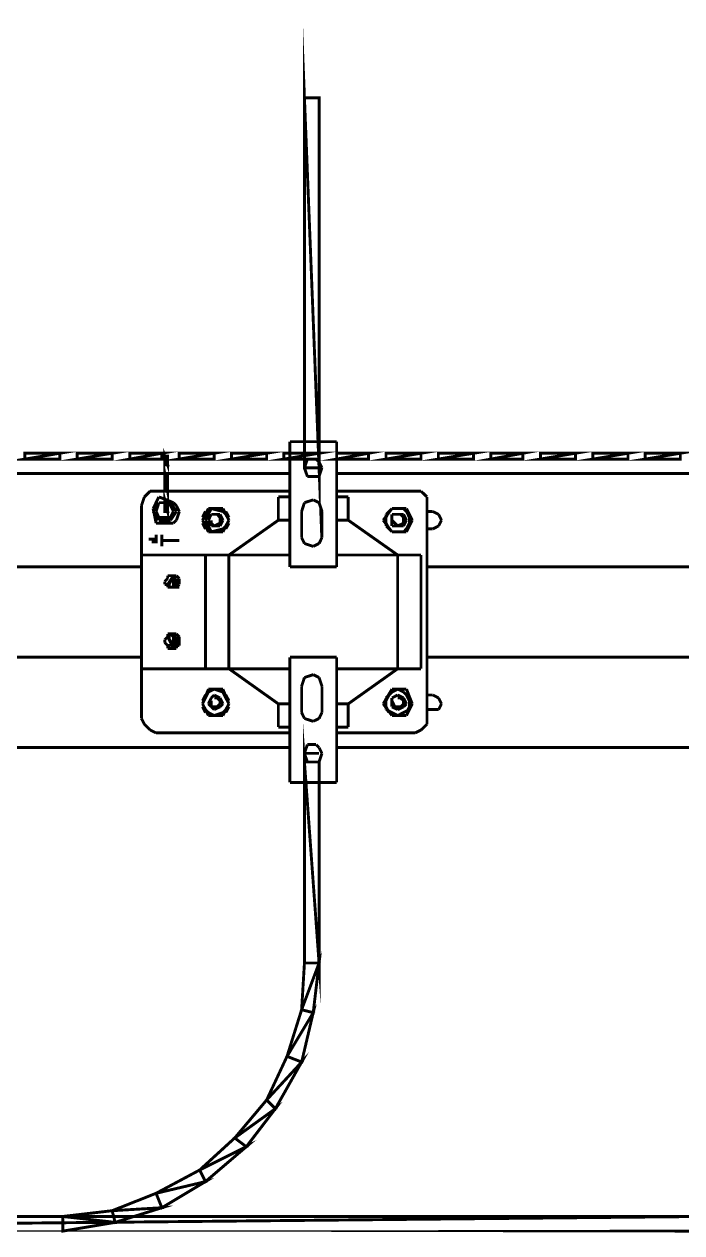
# Model space of a CAD drawing. Header units: metres. Extents: x 3290 to 4536, y 1562 to 1983.
# Drawn here: x 4049.12 to 4054.3, y 1650.19 to 1659.71 of the extents above; entities that cross this region are included whole.
import ezdxf

# ---------------------------------------------------------------- set-up
doc = ezdxf.new("R2010")
doc.units = ezdxf.units.M
for name, color, linetype in [('C00-00-00-BLACK', 7, 'Continuous'), ('C00-FF-00', 3, 'Continuous'), ('CFF-00-00', 1, 'Continuous')]:
    doc.layers.add(name, color=color, linetype=linetype)

msp = doc.modelspace()

# ---------------------------------------------------------------- linework, layer by layer
at = {"layer": 'C00-00-00-BLACK', "const_width": 0.0229}
for points in [[(4051.5818, 1656.4223), (4051.2135, 1656.4223)], [(4051.2135, 1656.4223), (4051.2135, 1655.4351)], [(4051.5818, 1656.4223), (4051.5818, 1655.4351)], [(4051.3511, 1656.2848), (4051.3278, 1656.216)], [(4051.4198, 1656.2848), (4051.3511, 1656.2848)], [(4051.4431, 1656.262), (4051.4198, 1656.2848)], [(4051.2135, 1656.1705), (4046.5056, 1656.1705)], [(4051.3278, 1656.216), (4051.3511, 1656.1472)], [(4051.4659, 1656.216), (4051.4431, 1656.262)], [(4051.4431, 1656.1472), (4051.4659, 1656.216)], [(4056.2674, 1656.1705), (4051.5818, 1656.1705)], [(4051.3511, 1656.1472), (4051.4198, 1656.1472)], [(4051.4198, 1656.1472), (4051.4431, 1656.1472)], [(4050.0659, 1655.9869), (4050.0426, 1655.9181)], [(4050.1114, 1656.0324), (4050.0659, 1655.9869)], [(4050.158, 1656.0324), (4050.1114, 1656.0324)], [(4050.1802, 1655.9869), (4050.1347, 1655.8949)], [(4050.158, 1656.0324), (4051.2135, 1656.0324)], [(4050.295, 1655.9414), (4050.1802, 1655.9869)], [(4051.2135, 1655.9869), (4051.122, 1655.9869)], [(4051.122, 1655.8033), (4051.122, 1655.9869)], [(4051.5818, 1656.0324), (4052.2013, 1656.0324)], [(4051.6733, 1655.9869), (4051.5818, 1655.9869)], [(4051.6733, 1655.8033), (4051.6733, 1655.9869)], [(4052.2468, 1656.0324), (4052.2013, 1656.0324)], [(4052.2939, 1655.9869), (4052.2468, 1656.0324)], [(4052.2939, 1655.9181), (4052.2939, 1655.9869)], [(4050.0426, 1655.9181), (4050.0426, 1654.2409)], [(4050.1802, 1655.9414), (4050.1347, 1655.8721)], [(4050.1347, 1655.8949), (4050.158, 1655.78)], [(4050.1802, 1655.9414), (4050.158, 1655.8721)], [(4050.2722, 1655.9414), (4050.1802, 1655.9414)], [(4050.2495, 1655.9414), (4050.1802, 1655.9414)], [(4050.2722, 1655.9181), (4050.2495, 1655.9414)], [(4050.3183, 1655.8721), (4050.2722, 1655.9414)], [(4050.295, 1655.8721), (4050.2722, 1655.9181)], [(4050.3183, 1655.9181), (4050.295, 1655.9414)], [(4050.3416, 1655.8721), (4050.3183, 1655.9181)], [(4050.5707, 1655.8949), (4050.5241, 1655.8033)], [(4050.5929, 1655.8949), (4050.5474, 1655.8033)], [(4050.6849, 1655.8949), (4050.5707, 1655.8949)], [(4050.6622, 1655.8949), (4050.5929, 1655.8949)], [(4050.6849, 1655.8721), (4050.5929, 1655.8949)], [(4050.7326, 1655.8033), (4050.6849, 1655.8949)], [(4051.3278, 1655.9414), (4051.3056, 1655.8721)], [(4051.3971, 1655.9636), (4051.3278, 1655.9414)], [(4051.4431, 1655.9414), (4051.3971, 1655.9636)], [(4051.4659, 1655.8721), (4051.4431, 1655.9414)], [(4052.0177, 1655.8949), (4051.9489, 1655.8033)], [(4052.0177, 1655.8949), (4051.9712, 1655.8494)], [(4052.1325, 1655.8949), (4052.0177, 1655.8949)], [(4052.0632, 1655.8949), (4052.0177, 1655.8949)], [(4052.086, 1655.8949), (4052.0405, 1655.8949)], [(4052.1093, 1655.8949), (4052.0632, 1655.8949)], [(4052.1547, 1655.8494), (4052.1093, 1655.8949)], [(4052.178, 1655.8033), (4052.1325, 1655.8949)], [(4052.2939, 1655.9181), (4052.2939, 1654.2409)], [(4050.1347, 1655.8721), (4050.1802, 1655.8033)], [(4050.158, 1655.8721), (4050.1802, 1655.8261)], [(4050.1802, 1655.8261), (4050.2495, 1655.8261)], [(4050.1802, 1655.8033), (4050.2722, 1655.8033)], [(4050.2495, 1655.8261), (4050.2722, 1655.8261)], [(4050.2722, 1655.8033), (4050.3183, 1655.8721)], [(4050.2722, 1655.8261), (4050.295, 1655.8721)], [(4050.295, 1655.78), (4050.3183, 1655.8033)], [(4050.3183, 1655.8033), (4050.3416, 1655.8721)], [(4050.5474, 1655.8721), (4050.5241, 1655.8261)], [(4050.5241, 1655.8033), (4050.5707, 1655.7113)], [(4050.5474, 1655.8033), (4050.5929, 1655.7113)], [(4050.5929, 1655.8494), (4050.5707, 1655.8033)], [(4050.5707, 1655.8033), (4050.5929, 1655.7578)], [(4050.6161, 1655.8494), (4050.5929, 1655.8494)], [(4050.5929, 1655.8033), (4050.5929, 1655.78)], [(4050.6622, 1655.8494), (4050.6161, 1655.8494)], [(4050.6389, 1655.8494), (4050.6161, 1655.8494)], [(4050.6622, 1655.8261), (4050.6389, 1655.8494)], [(4050.6849, 1655.8033), (4050.6622, 1655.8494)], [(4050.6622, 1655.78), (4050.6622, 1655.8261)], [(4050.6622, 1655.7578), (4050.6849, 1655.8033)], [(4050.7077, 1655.8494), (4050.6849, 1655.8721)], [(4050.6849, 1655.7113), (4050.7326, 1655.8033)], [(4050.7326, 1655.8261), (4050.7077, 1655.8721)], [(4050.7326, 1655.8033), (4050.7077, 1655.8494)], [(4050.7077, 1655.7578), (4050.7326, 1655.8033)], [(4051.122, 1655.8033), (4050.7326, 1655.5288)], [(4051.2135, 1655.8033), (4051.122, 1655.8033)], [(4051.3056, 1655.8721), (4051.3056, 1655.6658)], [(4051.4659, 1655.8721), (4051.4659, 1655.6658)], [(4051.5818, 1655.8033), (4051.6733, 1655.8033)], [(4051.6733, 1655.8033), (4052.0632, 1655.5288)], [(4051.9489, 1655.8033), (4052.0177, 1655.7113)], [(4051.9944, 1655.8721), (4051.9712, 1655.8261)], [(4051.9712, 1655.8494), (4051.9712, 1655.8033)], [(4051.9712, 1655.8033), (4051.9712, 1655.7578)], [(4052.0632, 1655.8494), (4052.0177, 1655.8494)], [(4052.0177, 1655.8494), (4052.0177, 1655.8033)], [(4052.0177, 1655.8033), (4052.0405, 1655.78)], [(4052.0177, 1655.8033), (4052.0177, 1655.7578)], [(4052.086, 1655.8494), (4052.0632, 1655.8494)], [(4052.1093, 1655.8494), (4052.0632, 1655.8494)], [(4052.1093, 1655.8261), (4052.086, 1655.8494)], [(4052.1325, 1655.8033), (4052.1093, 1655.8494)], [(4052.1093, 1655.78), (4052.1093, 1655.8261)], [(4052.1093, 1655.7578), (4052.1325, 1655.8033)], [(4052.1547, 1655.8261), (4052.1325, 1655.8721)], [(4052.1325, 1655.7113), (4052.178, 1655.8033)], [(4052.1547, 1655.8033), (4052.1547, 1655.8494)], [(4052.1547, 1655.7578), (4052.1547, 1655.8033)], [(4052.34, 1655.8721), (4052.2939, 1655.8721)], [(4052.3855, 1655.8494), (4052.34, 1655.8721)], [(4052.4087, 1655.8033), (4052.3855, 1655.8494)], [(4052.3855, 1655.7578), (4052.4087, 1655.8033)], [(4050.158, 1655.78), (4050.295, 1655.78)], [(4050.5241, 1655.78), (4050.5474, 1655.7345)], [(4050.5707, 1655.7113), (4050.6849, 1655.7113)], [(4050.5929, 1655.78), (4050.6161, 1655.7578)], [(4050.5929, 1655.7578), (4050.6161, 1655.7578)], [(4050.5929, 1655.7113), (4050.6849, 1655.7345)], [(4050.5929, 1655.7113), (4050.6622, 1655.7113)], [(4050.6161, 1655.7578), (4050.6622, 1655.78)], [(4050.6161, 1655.7578), (4050.6622, 1655.7578)], [(4050.6849, 1655.7345), (4050.7077, 1655.7578)], [(4050.7077, 1655.7345), (4050.7326, 1655.78)], [(4051.9712, 1655.78), (4051.9944, 1655.7345)], [(4051.9712, 1655.7578), (4052.0177, 1655.7113)], [(4052.0177, 1655.7578), (4052.0632, 1655.7578)], [(4052.0177, 1655.7113), (4052.1325, 1655.7113)], [(4052.0177, 1655.7113), (4052.0632, 1655.7113)], [(4052.0405, 1655.78), (4052.0632, 1655.7578)], [(4052.0405, 1655.7113), (4052.086, 1655.7113)], [(4052.0632, 1655.7578), (4052.1093, 1655.78)], [(4052.0632, 1655.7578), (4052.1093, 1655.7578)], [(4052.0632, 1655.7113), (4052.1093, 1655.7113)], [(4052.1093, 1655.7113), (4052.1547, 1655.7578)], [(4052.1325, 1655.7345), (4052.1547, 1655.78)], [(4052.2939, 1655.7345), (4052.34, 1655.7345)], [(4052.34, 1655.7345), (4052.3855, 1655.7578)], [(4050.1114, 1655.6658), (4050.1114, 1655.6425)], [(4050.1347, 1655.6658), (4050.1347, 1655.6197)], [(4050.158, 1655.6891), (4050.158, 1655.6197)], [(4050.2035, 1655.6891), (4050.2035, 1655.597)], [(4050.3416, 1655.6425), (4050.2035, 1655.6425)], [(4051.3056, 1655.6658), (4051.3278, 1655.6197)], [(4051.3278, 1655.6197), (4051.3971, 1655.597)], [(4051.3971, 1655.597), (4051.4431, 1655.6197)], [(4051.4431, 1655.6197), (4051.4659, 1655.6658)], [(4051.2135, 1655.5288), (4050.0426, 1655.5288)], [(4050.5474, 1655.5288), (4050.5474, 1654.633)], [(4050.7326, 1655.5288), (4050.7326, 1654.633)], [(4052.2468, 1655.5288), (4051.5818, 1655.5288)], [(4052.0632, 1655.5288), (4052.0632, 1654.633)], [(4052.2468, 1655.5288), (4052.2468, 1654.633)], [(4050.0426, 1655.4351), (4047.2405, 1655.4351)], [(4051.5818, 1655.4351), (4051.2135, 1655.4351)], [(4055.1182, 1655.4351), (4052.2939, 1655.4351)], [(4050.2495, 1655.3435), (4050.2262, 1655.3202)], [(4050.2262, 1655.3202), (4050.2262, 1655.297)], [(4050.2495, 1655.297), (4050.295, 1655.3663)], [(4050.2495, 1655.2748), (4050.295, 1655.3663)], [(4050.295, 1655.3663), (4050.2495, 1655.3663)], [(4050.2495, 1655.3663), (4050.2722, 1655.3663)], [(4050.2495, 1655.3663), (4050.2722, 1655.3663)], [(4050.2495, 1655.3663), (4050.2495, 1655.3435)], [(4050.2495, 1655.297), (4050.295, 1655.3663)], [(4050.2722, 1655.3663), (4050.295, 1655.3663)], [(4050.3183, 1655.3435), (4050.295, 1655.3663)], [(4050.295, 1655.3663), (4050.3183, 1655.3663)], [(4050.3183, 1655.3663), (4050.295, 1655.3663)], [(4050.295, 1655.3663), (4050.3183, 1655.3663)], [(4050.295, 1655.3663), (4050.3183, 1655.3663)], [(4050.3183, 1655.3663), (4050.295, 1655.3663)], [(4050.295, 1655.3663), (4050.3183, 1655.3663)], [(4050.295, 1655.297), (4050.295, 1655.3663)], [(4050.3416, 1655.3435), (4050.3183, 1655.3663)], [(4050.3183, 1655.297), (4050.3183, 1655.3435)], [(4050.3416, 1655.297), (4050.3416, 1655.3435)], [(4050.2262, 1655.297), (4050.2495, 1655.297)], [(4050.2495, 1655.297), (4050.2722, 1655.297)], [(4050.2495, 1655.297), (4050.2495, 1655.2748)], [(4050.2495, 1655.2748), (4050.295, 1655.2748)], [(4050.2722, 1655.2748), (4050.295, 1655.2748)], [(4050.295, 1655.2748), (4050.295, 1655.297)], [(4050.295, 1655.2748), (4050.3183, 1655.2748)], [(4050.295, 1655.2748), (4050.3183, 1655.2748)], [(4050.295, 1655.2748), (4050.3183, 1655.2748)], [(4050.3183, 1655.2748), (4050.3183, 1655.297)], [(4050.3183, 1655.2748), (4050.3416, 1655.297)], [(4050.3183, 1655.2748), (4050.3416, 1655.2748)], [(4050.3183, 1655.2748), (4050.3416, 1655.2748)], [(4050.2262, 1654.8621), (4050.2495, 1654.8843)], [(4050.2262, 1654.8388), (4050.2262, 1654.8621)], [(4050.2495, 1654.8155), (4050.2262, 1654.8388)], [(4050.2495, 1654.8843), (4050.2495, 1654.9076)], [(4050.2495, 1654.9076), (4050.2722, 1654.9076)], [(4050.2495, 1654.8843), (4050.2722, 1654.8843)], [(4050.295, 1654.7933), (4050.2495, 1654.8843)], [(4050.295, 1654.8155), (4050.2495, 1654.8843)], [(4050.2495, 1654.8843), (4050.295, 1654.7933)], [(4050.2722, 1654.9076), (4050.295, 1654.9076)], [(4050.2722, 1654.9076), (4050.295, 1654.8843)], [(4050.295, 1654.9076), (4050.3183, 1654.9076)], [(4050.295, 1654.9076), (4050.3183, 1654.9076)], [(4050.295, 1654.9076), (4050.3183, 1654.8843)], [(4050.295, 1654.8843), (4050.3183, 1654.8843)], [(4050.295, 1654.8843), (4050.295, 1654.8155)], [(4050.3183, 1654.9076), (4050.3416, 1654.8843)], [(4050.3183, 1654.8843), (4050.3183, 1654.8155)], [(4050.3416, 1654.8843), (4050.3416, 1654.8155)], [(4050.2495, 1654.7933), (4050.2495, 1654.8155)], [(4050.2495, 1654.8155), (4050.2722, 1654.8155)], [(4050.295, 1654.7933), (4050.2495, 1654.7933)], [(4050.2722, 1654.7933), (4050.295, 1654.7933)], [(4050.3183, 1654.8155), (4050.295, 1654.8155)], [(4050.295, 1654.8155), (4050.295, 1654.7933)], [(4050.295, 1654.8155), (4050.3183, 1654.8155)], [(4050.295, 1654.7933), (4050.3183, 1654.7933)], [(4050.3183, 1654.7933), (4050.295, 1654.7933)], [(4050.3183, 1654.7933), (4050.295, 1654.7933)], [(4050.3416, 1654.8155), (4050.3183, 1654.8155)], [(4050.3183, 1654.8155), (4050.3183, 1654.7933)], [(4050.3183, 1654.8155), (4050.3416, 1654.8155)], [(4050.3183, 1654.8155), (4050.3183, 1654.7933)], [(4050.0426, 1654.724), (4047.2405, 1654.724)], [(4051.2135, 1654.724), (4051.2135, 1653.7372)], [(4051.5818, 1654.724), (4051.2135, 1654.724)], [(4051.5818, 1654.724), (4051.5818, 1653.7372)], [(4055.1182, 1654.724), (4052.2939, 1654.724)], [(4051.2135, 1654.633), (4050.0426, 1654.633)], [(4051.122, 1654.3563), (4050.7326, 1654.633)], [(4051.3278, 1654.5637), (4051.3056, 1654.4949)], [(4051.3971, 1654.5864), (4051.3278, 1654.5637)], [(4051.4431, 1654.5637), (4051.3971, 1654.5864)], [(4051.4659, 1654.4949), (4051.4431, 1654.5637)], [(4052.2468, 1654.633), (4051.5818, 1654.633)], [(4051.6733, 1654.3563), (4052.0632, 1654.633)], [(4050.5707, 1654.4721), (4050.5241, 1654.3563)], [(4050.6161, 1654.4721), (4050.5707, 1654.4494)], [(4050.6849, 1654.4721), (4050.5707, 1654.4721)], [(4050.6622, 1654.4721), (4050.5929, 1654.4721)], [(4050.6849, 1654.4494), (4050.6161, 1654.4721)], [(4050.7326, 1654.3563), (4050.6849, 1654.4721)], [(4051.3056, 1654.4949), (4051.3056, 1654.2875)], [(4051.4659, 1654.4949), (4051.4659, 1654.2875)], [(4052.0177, 1654.4721), (4051.9489, 1654.3563)], [(4052.0632, 1654.4721), (4052.0177, 1654.4494)], [(4052.1325, 1654.4721), (4052.0177, 1654.4721)], [(4052.086, 1654.4721), (4052.0405, 1654.4721)], [(4052.1093, 1654.4494), (4052.0632, 1654.4721)], [(4052.178, 1654.3563), (4052.1325, 1654.4721)], [(4050.5474, 1654.4261), (4050.5241, 1654.3806)], [(4050.5474, 1654.4028), (4050.5241, 1654.3563)], [(4050.5707, 1654.4494), (4050.5474, 1654.4028)], [(4050.5929, 1654.4028), (4050.5707, 1654.3563)], [(4050.6161, 1654.4261), (4050.5929, 1654.4028)], [(4050.5929, 1654.3806), (4050.5929, 1654.333)], [(4050.6622, 1654.4028), (4050.6161, 1654.4261)], [(4050.6389, 1654.4028), (4050.6161, 1654.4028)], [(4050.6622, 1654.3806), (4050.6389, 1654.4028)], [(4050.6849, 1654.3563), (4050.6622, 1654.4028)], [(4050.6622, 1654.3563), (4050.6622, 1654.3806)], [(4050.7077, 1654.4028), (4050.6849, 1654.4494)], [(4050.7326, 1654.3806), (4050.7077, 1654.4261)], [(4050.7326, 1654.3563), (4050.7077, 1654.4028)], [(4052.0177, 1654.4494), (4051.9712, 1654.4028)], [(4051.9944, 1654.4261), (4051.9712, 1654.3806)], [(4051.9712, 1654.4028), (4051.9712, 1654.3563)], [(4052.0632, 1654.4261), (4052.0177, 1654.4028)], [(4052.0177, 1654.4028), (4052.0177, 1654.3563)], [(4052.0177, 1654.3806), (4052.0405, 1654.333)], [(4052.1093, 1654.4028), (4052.0632, 1654.4261)], [(4052.086, 1654.4028), (4052.0632, 1654.4028)], [(4052.1093, 1654.3806), (4052.086, 1654.4028)], [(4052.1547, 1654.4028), (4052.1093, 1654.4494)], [(4052.1325, 1654.3563), (4052.1093, 1654.4028)], [(4052.1093, 1654.3563), (4052.1093, 1654.3806)], [(4052.1547, 1654.3806), (4052.1325, 1654.4261)], [(4052.1547, 1654.3563), (4052.1547, 1654.4028)], [(4052.34, 1654.4261), (4052.2939, 1654.4261)], [(4052.3855, 1654.4028), (4052.34, 1654.4261)], [(4052.4087, 1654.3563), (4052.3855, 1654.4028)], [(4050.5241, 1654.3563), (4050.5474, 1654.3108)], [(4050.5241, 1654.3563), (4050.5707, 1654.2642)], [(4050.5241, 1654.333), (4050.5474, 1654.2875)], [(4050.5474, 1654.3108), (4050.5707, 1654.2875)], [(4050.5707, 1654.3563), (4050.5929, 1654.333)], [(4050.5707, 1654.2875), (4050.6161, 1654.2642)], [(4050.5929, 1654.333), (4050.6161, 1654.3108)], [(4050.5929, 1654.333), (4050.6161, 1654.333)], [(4050.6161, 1654.3108), (4050.6622, 1654.333)], [(4050.6161, 1654.333), (4050.6389, 1654.333)], [(4050.6161, 1654.2642), (4050.6849, 1654.2875)], [(4050.6389, 1654.333), (4050.6622, 1654.3563)], [(4050.6622, 1654.333), (4050.6849, 1654.3563)], [(4050.6849, 1654.2642), (4050.7326, 1654.3563)], [(4050.6849, 1654.2875), (4050.7077, 1654.3108)], [(4050.7077, 1654.3108), (4050.7326, 1654.3563)], [(4050.7077, 1654.2875), (4050.7326, 1654.333)], [(4051.122, 1654.3563), (4051.122, 1654.1727)], [(4051.2135, 1654.3563), (4051.122, 1654.3563)], [(4051.3056, 1654.2875), (4051.3278, 1654.2409)], [(4051.4431, 1654.2409), (4051.4659, 1654.2875)], [(4051.6733, 1654.3563), (4051.5818, 1654.3563)], [(4051.6733, 1654.3563), (4051.6733, 1654.1727)], [(4051.9489, 1654.3563), (4052.0177, 1654.2642)], [(4051.9712, 1654.3563), (4051.9712, 1654.3108)], [(4051.9712, 1654.333), (4051.9944, 1654.2875)], [(4051.9712, 1654.3108), (4052.0177, 1654.2875)], [(4052.0177, 1654.3563), (4052.0177, 1654.333)], [(4052.0177, 1654.333), (4052.0632, 1654.3108)], [(4052.0177, 1654.2875), (4052.0632, 1654.2642)], [(4052.0405, 1654.333), (4052.0632, 1654.333)], [(4052.0632, 1654.333), (4052.086, 1654.333)], [(4052.0632, 1654.3108), (4052.1093, 1654.333)], [(4052.0632, 1654.2642), (4052.1093, 1654.2875)], [(4052.086, 1654.333), (4052.1093, 1654.3563)], [(4052.1093, 1654.333), (4052.1325, 1654.3563)], [(4052.1093, 1654.2875), (4052.1547, 1654.3108)], [(4052.1325, 1654.2642), (4052.178, 1654.3563)], [(4052.1325, 1654.2875), (4052.1547, 1654.333)], [(4052.1547, 1654.3108), (4052.1547, 1654.3563)], [(4052.34, 1654.3108), (4052.2939, 1654.3108)], [(4052.34, 1654.3108), (4052.3855, 1654.3108)], [(4052.3855, 1654.3108), (4052.4087, 1654.3563)], [(4050.0426, 1654.2409), (4050.0659, 1654.1954)], [(4050.0659, 1654.1954), (4050.1114, 1654.1499)], [(4050.5707, 1654.2642), (4050.6849, 1654.2642)], [(4050.5929, 1654.2642), (4050.6622, 1654.2642)], [(4051.2135, 1654.1727), (4051.122, 1654.1727)], [(4051.3278, 1654.2409), (4051.3971, 1654.2187)], [(4051.3971, 1654.2187), (4051.4431, 1654.2409)], [(4051.6733, 1654.1727), (4051.5818, 1654.1727)], [(4052.0177, 1654.2642), (4052.1325, 1654.2642)], [(4052.0405, 1654.2642), (4052.086, 1654.2642)], [(4052.2468, 1654.1499), (4052.2939, 1654.1954)], [(4052.2939, 1654.1954), (4052.2939, 1654.2409)], [(4050.1114, 1654.1499), (4050.158, 1654.1272)], [(4050.158, 1654.1272), (4051.2135, 1654.1272)], [(4051.5818, 1654.1272), (4052.2013, 1654.1272)], [(4052.2013, 1654.1272), (4052.2468, 1654.1499)], [(4051.2135, 1654.0118), (4046.5056, 1654.0118)], [(4051.3511, 1654.0351), (4051.3278, 1653.9663)], [(4051.4198, 1654.0351), (4051.3511, 1654.0351)], [(4051.4431, 1654.0118), (4051.4198, 1654.0351)], [(4051.4659, 1653.9663), (4051.4431, 1654.0118)], [(4056.2674, 1654.0118), (4051.5818, 1654.0118)], [(4051.3278, 1653.9663), (4051.4431, 1653.9663)], [(4051.3278, 1653.9663), (4051.3511, 1653.8981)], [(4051.3511, 1653.8981), (4051.4198, 1653.8981)], [(4051.4198, 1653.8981), (4051.4431, 1653.8981)], [(4051.4431, 1653.8981), (4051.4659, 1653.9663)], [(4051.5818, 1653.7372), (4051.2135, 1653.7372)]]:
    msp.add_lwpolyline(points, dxfattribs=at)
at = {"layer": 'C00-FF-00', "const_width": 0.0229}
for points in [[(4050.2262, 1656.3075), (4050.2495, 1656.2387), (4050.2262, 1656.2387), (4050.2262, 1656.3075)], [(4049.3992, 1656.2848), (4049.3992, 1656.3308), (4049.1236, 1656.2848), (4049.3992, 1656.2848)], [(4049.3992, 1656.3308), (4049.1236, 1656.2848), (4049.1236, 1656.3308), (4049.3992, 1656.3308)], [(4049.8119, 1656.2848), (4049.8119, 1656.3308), (4049.5352, 1656.2848), (4049.8119, 1656.2848)], [(4049.8119, 1656.3308), (4049.5352, 1656.2848), (4049.5352, 1656.3308), (4049.8119, 1656.3308)], [(4050.2035, 1656.2848), (4050.2035, 1656.3308), (4049.9511, 1656.2848), (4050.2035, 1656.2848)], [(4050.2035, 1656.3308), (4049.9511, 1656.2848), (4049.9511, 1656.3308), (4050.2035, 1656.3308)], [(4050.6161, 1656.2848), (4050.6161, 1656.3308), (4050.3399, 1656.2848), (4050.6161, 1656.2848)], [(4050.2495, 1656.3075), (4050.2262, 1656.3075), (4050.2495, 1656.2387), (4050.2495, 1656.3075)], [(4050.2262, 1656.1705), (4050.2495, 1656.0324), (4050.2262, 1656.0324), (4050.2262, 1656.1705)], [(4050.6161, 1656.3308), (4050.3399, 1656.2848), (4050.3399, 1656.3308), (4050.6161, 1656.3308)], [(4051.0299, 1656.2848), (4051.0299, 1656.3308), (4050.7532, 1656.2848), (4051.0299, 1656.2848)], [(4051.0299, 1656.3308), (4050.7532, 1656.2848), (4050.7532, 1656.3308), (4051.0299, 1656.3308)], [(4051.4431, 1656.2848), (4051.4431, 1656.3308), (4051.1658, 1656.2848), (4051.4431, 1656.2848)], [(4051.4431, 1656.3308), (4051.1658, 1656.2848), (4051.1658, 1656.3308), (4051.4431, 1656.3308)], [(4051.8336, 1656.2848), (4051.8336, 1656.3308), (4051.5818, 1656.2848), (4051.8336, 1656.2848)], [(4051.8336, 1656.3308), (4051.5818, 1656.2848), (4051.5818, 1656.3308), (4051.8336, 1656.3308)], [(4052.2468, 1656.2848), (4052.2468, 1656.3308), (4051.9706, 1656.2848), (4052.2468, 1656.2848)], [(4052.2468, 1656.3308), (4051.9706, 1656.2848), (4051.9706, 1656.3308), (4052.2468, 1656.3308)], [(4052.6611, 1656.2848), (4052.6611, 1656.3308), (4052.3838, 1656.2848), (4052.6611, 1656.2848)], [(4052.6611, 1656.3308), (4052.3838, 1656.2848), (4052.3838, 1656.3308), (4052.6611, 1656.3308)], [(4053.0505, 1656.2848), (4053.0505, 1656.3308), (4052.7981, 1656.2848), (4053.0505, 1656.2848)], [(4053.0505, 1656.3308), (4052.7981, 1656.2848), (4052.7981, 1656.3308), (4053.0505, 1656.3308)], [(4053.4648, 1656.2848), (4053.4648, 1656.3308), (4053.1886, 1656.2848), (4053.4648, 1656.2848)], [(4053.4648, 1656.3308), (4053.1886, 1656.2848), (4053.1886, 1656.3308), (4053.4648, 1656.3308)], [(4053.8791, 1656.2848), (4053.8791, 1656.3308), (4053.6018, 1656.2848), (4053.8791, 1656.2848)], [(4053.8791, 1656.3308), (4053.6018, 1656.2848), (4053.6018, 1656.3308), (4053.8791, 1656.3308)], [(4054.2918, 1656.2848), (4054.2918, 1656.3308), (4054.0145, 1656.2848), (4054.2918, 1656.2848)], [(4054.2918, 1656.3308), (4054.0145, 1656.2848), (4054.0145, 1656.3308), (4054.2918, 1656.3308)], [(4050.2495, 1656.1705), (4050.2262, 1656.1705), (4050.2495, 1656.0324), (4050.2495, 1656.1705)], [(4050.2262, 1655.9636), (4050.2495, 1655.8721), (4050.2262, 1655.8721), (4050.2262, 1655.9636)], [(4050.2495, 1655.9636), (4050.2262, 1655.9636), (4050.2495, 1655.8721), (4050.2495, 1655.9636)]]:
    msp.add_lwpolyline(points, close=True, dxfattribs=at)
at = {"layer": 'C00-FF-00'}
for points in [[(4049.3992, 1656.2848), (4049.3992, 1656.3308), (4049.1236, 1656.2848), (4049.3992, 1656.2848)], [(4049.3992, 1656.3308), (4049.1236, 1656.2848), (4049.1236, 1656.3308), (4049.3992, 1656.3308)], [(4049.8119, 1656.2848), (4049.8119, 1656.3308), (4049.5352, 1656.2848), (4049.8119, 1656.2848)], [(4049.8119, 1656.3308), (4049.5352, 1656.2848), (4049.5352, 1656.3308), (4049.8119, 1656.3308)], [(4050.2035, 1656.2848), (4050.2035, 1656.3308), (4049.9511, 1656.2848), (4050.2035, 1656.2848)], [(4050.2035, 1656.3308), (4049.9511, 1656.2848), (4049.9511, 1656.3308), (4050.2035, 1656.3308)], [(4050.2495, 1656.3075), (4050.2262, 1656.3075), (4050.2495, 1656.2387), (4050.2495, 1656.3075)], [(4050.2262, 1656.3075), (4050.2495, 1656.2387), (4050.2262, 1656.2387), (4050.2262, 1656.3075)], [(4050.6161, 1656.2848), (4050.6161, 1656.3308), (4050.3399, 1656.2848), (4050.6161, 1656.2848)], [(4050.6161, 1656.3308), (4050.3399, 1656.2848), (4050.3399, 1656.3308), (4050.6161, 1656.3308)], [(4051.0299, 1656.2848), (4051.0299, 1656.3308), (4050.7532, 1656.2848), (4051.0299, 1656.2848)], [(4051.0299, 1656.3308), (4050.7532, 1656.2848), (4050.7532, 1656.3308), (4051.0299, 1656.3308)], [(4051.4431, 1656.2848), (4051.4431, 1656.3308), (4051.1658, 1656.2848), (4051.4431, 1656.2848)], [(4051.4431, 1656.3308), (4051.1658, 1656.2848), (4051.1658, 1656.3308), (4051.4431, 1656.3308)], [(4051.8336, 1656.2848), (4051.8336, 1656.3308), (4051.5818, 1656.2848), (4051.8336, 1656.2848)], [(4051.8336, 1656.3308), (4051.5818, 1656.2848), (4051.5818, 1656.3308), (4051.8336, 1656.3308)], [(4052.2468, 1656.2848), (4052.2468, 1656.3308), (4051.9706, 1656.2848), (4052.2468, 1656.2848)], [(4052.2468, 1656.3308), (4051.9706, 1656.2848), (4051.9706, 1656.3308), (4052.2468, 1656.3308)], [(4052.6611, 1656.2848), (4052.6611, 1656.3308), (4052.3838, 1656.2848), (4052.6611, 1656.2848)], [(4052.6611, 1656.3308), (4052.3838, 1656.2848), (4052.3838, 1656.3308), (4052.6611, 1656.3308)], [(4053.0505, 1656.2848), (4053.0505, 1656.3308), (4052.7981, 1656.2848), (4053.0505, 1656.2848)], [(4053.0505, 1656.3308), (4052.7981, 1656.2848), (4052.7981, 1656.3308), (4053.0505, 1656.3308)], [(4053.4648, 1656.2848), (4053.4648, 1656.3308), (4053.1886, 1656.2848), (4053.4648, 1656.2848)], [(4053.4648, 1656.3308), (4053.1886, 1656.2848), (4053.1886, 1656.3308), (4053.4648, 1656.3308)], [(4053.8791, 1656.2848), (4053.8791, 1656.3308), (4053.6018, 1656.2848), (4053.8791, 1656.2848)], [(4053.8791, 1656.3308), (4053.6018, 1656.2848), (4053.6018, 1656.3308), (4053.8791, 1656.3308)], [(4054.2918, 1656.2848), (4054.2918, 1656.3308), (4054.0145, 1656.2848), (4054.2918, 1656.2848)], [(4054.2918, 1656.3308), (4054.0145, 1656.2848), (4054.0145, 1656.3308), (4054.2918, 1656.3308)], [(4050.2495, 1656.1705), (4050.2262, 1656.1705), (4050.2495, 1656.0324), (4050.2495, 1656.1705)], [(4050.2262, 1656.1705), (4050.2495, 1656.0324), (4050.2262, 1656.0324), (4050.2262, 1656.1705)], [(4050.2495, 1655.9636), (4050.2262, 1655.9636), (4050.2495, 1655.8721), (4050.2495, 1655.9636)], [(4050.2262, 1655.9636), (4050.2495, 1655.8721), (4050.2262, 1655.8721), (4050.2262, 1655.9636)]]:
    msp.add_lwpolyline(points, close=True, dxfattribs=at)
at = {"layer": 'C00-FF-00', "const_width": 0.0229}
msp.add_lwpolyline([(4050.2495, 1655.8721), (4050.2262, 1655.8721)], dxfattribs=at)
at = {"layer": 'CFF-00-00', "const_width": 0.0229}
for points in [[(4051.3278, 1656.216), (4051.4431, 1656.216), (4051.3278, 1659.1318), (4051.3278, 1656.216)], [(4051.4431, 1656.216), (4051.3278, 1659.1318), (4051.4431, 1659.1318), (4051.4431, 1656.216)], [(4051.3278, 1652.314), (4051.4431, 1652.314), (4051.3278, 1653.8981), (4051.3278, 1652.314)], [(4051.4431, 1652.314), (4051.3278, 1653.8981), (4051.4431, 1653.8981), (4051.4431, 1652.314)], [(4051.3971, 1651.923), (4051.3056, 1651.9463), (4051.4431, 1652.314), (4051.3971, 1651.923)], [(4051.3056, 1651.9463), (4051.4431, 1652.314), (4051.3278, 1652.314), (4051.3056, 1651.9463)], [(4051.3056, 1651.5336), (4051.1907, 1651.5791), (4051.3971, 1651.923), (4051.3056, 1651.5336)], [(4051.1907, 1651.5791), (4051.3971, 1651.923), (4051.3056, 1651.9463), (4051.1907, 1651.5791)], [(4051.0987, 1651.1664), (4051.0299, 1651.2352), (4051.3056, 1651.5336), (4051.0987, 1651.1664)], [(4051.0299, 1651.2352), (4051.3056, 1651.5336), (4051.1907, 1651.5791), (4051.0299, 1651.2352)], [(4050.7781, 1650.9357), (4051.0987, 1651.1664), (4051.0299, 1651.2352), (4050.7781, 1650.9357)], [(4050.8696, 1650.8669), (4050.7781, 1650.9357), (4051.0987, 1651.1664), (4050.8696, 1650.8669)], [(4050.5019, 1650.6833), (4050.8696, 1650.8669), (4050.7781, 1650.9357), (4050.5019, 1650.6833)], [(4050.5474, 1650.5918), (4050.5019, 1650.6833), (4050.8696, 1650.8669), (4050.5474, 1650.5918)], [(4050.158, 1650.4997), (4050.5474, 1650.5918), (4050.5019, 1650.6833), (4050.158, 1650.4997)], [(4050.2035, 1650.386), (4050.158, 1650.4997), (4050.5474, 1650.5918), (4050.2035, 1650.386)], [(4049.8119, 1650.3627), (4050.2035, 1650.386), (4050.158, 1650.4997), (4049.8119, 1650.3627)], [(4049.4225, 1650.3172), (4049.8352, 1650.2707), (4049.8119, 1650.3627), (4049.4225, 1650.3172)], [(4049.8352, 1650.2707), (4049.8119, 1650.3627), (4050.2035, 1650.386), (4049.8352, 1650.2707)], [(4042.6924, 1650.2019), (4054.4754, 1650.3172), (4054.4754, 1650.2019), (4042.6924, 1650.2019)], [(4042.6924, 1650.3172), (4042.6924, 1650.2019), (4054.4754, 1650.3172), (4042.6924, 1650.3172)], [(4049.4225, 1650.2019), (4049.4225, 1650.3172), (4049.8352, 1650.2707), (4049.4225, 1650.2019)]]:
    msp.add_lwpolyline(points, close=True, dxfattribs=at)
at = {"layer": 'CFF-00-00'}
for points in [[(4051.3278, 1656.216), (4051.4431, 1656.216), (4051.3278, 1659.1318), (4051.3278, 1656.216)], [(4051.4431, 1656.216), (4051.3278, 1659.1318), (4051.4431, 1659.1318), (4051.4431, 1656.216)], [(4051.3278, 1652.314), (4051.4431, 1652.314), (4051.3278, 1653.8981), (4051.3278, 1652.314)], [(4051.4431, 1652.314), (4051.3278, 1653.8981), (4051.4431, 1653.8981), (4051.4431, 1652.314)], [(4051.3971, 1651.923), (4051.3056, 1651.9463), (4051.4431, 1652.314), (4051.3971, 1651.923)], [(4051.3056, 1651.9463), (4051.4431, 1652.314), (4051.3278, 1652.314), (4051.3056, 1651.9463)], [(4051.1907, 1651.5791), (4051.3971, 1651.923), (4051.3056, 1651.9463), (4051.1907, 1651.5791)], [(4051.3056, 1651.5336), (4051.1907, 1651.5791), (4051.3971, 1651.923), (4051.3056, 1651.5336)], [(4051.0299, 1651.2352), (4051.3056, 1651.5336), (4051.1907, 1651.5791), (4051.0299, 1651.2352)], [(4051.0987, 1651.1664), (4051.0299, 1651.2352), (4051.3056, 1651.5336), (4051.0987, 1651.1664)], [(4050.7781, 1650.9357), (4051.0987, 1651.1664), (4051.0299, 1651.2352), (4050.7781, 1650.9357)], [(4050.8696, 1650.8669), (4050.7781, 1650.9357), (4051.0987, 1651.1664), (4050.8696, 1650.8669)], [(4050.5019, 1650.6833), (4050.8696, 1650.8669), (4050.7781, 1650.9357), (4050.5019, 1650.6833)], [(4050.5474, 1650.5918), (4050.5019, 1650.6833), (4050.8696, 1650.8669), (4050.5474, 1650.5918)], [(4050.158, 1650.4997), (4050.5474, 1650.5918), (4050.5019, 1650.6833), (4050.158, 1650.4997)], [(4050.2035, 1650.386), (4050.158, 1650.4997), (4050.5474, 1650.5918), (4050.2035, 1650.386)], [(4049.8119, 1650.3627), (4050.2035, 1650.386), (4050.158, 1650.4997), (4049.8119, 1650.3627)], [(4049.8352, 1650.2707), (4049.8119, 1650.3627), (4050.2035, 1650.386), (4049.8352, 1650.2707)], [(4042.6924, 1650.3172), (4042.6924, 1650.2019), (4054.4754, 1650.3172), (4042.6924, 1650.3172)], [(4042.6924, 1650.2019), (4054.4754, 1650.3172), (4054.4754, 1650.2019), (4042.6924, 1650.2019)], [(4049.4225, 1650.3172), (4049.8352, 1650.2707), (4049.8119, 1650.3627), (4049.4225, 1650.3172)], [(4049.4225, 1650.2019), (4049.4225, 1650.3172), (4049.8352, 1650.2707), (4049.4225, 1650.2019)]]:
    msp.add_lwpolyline(points, close=True, dxfattribs=at)

doc.saveas('drawing.dxf')
